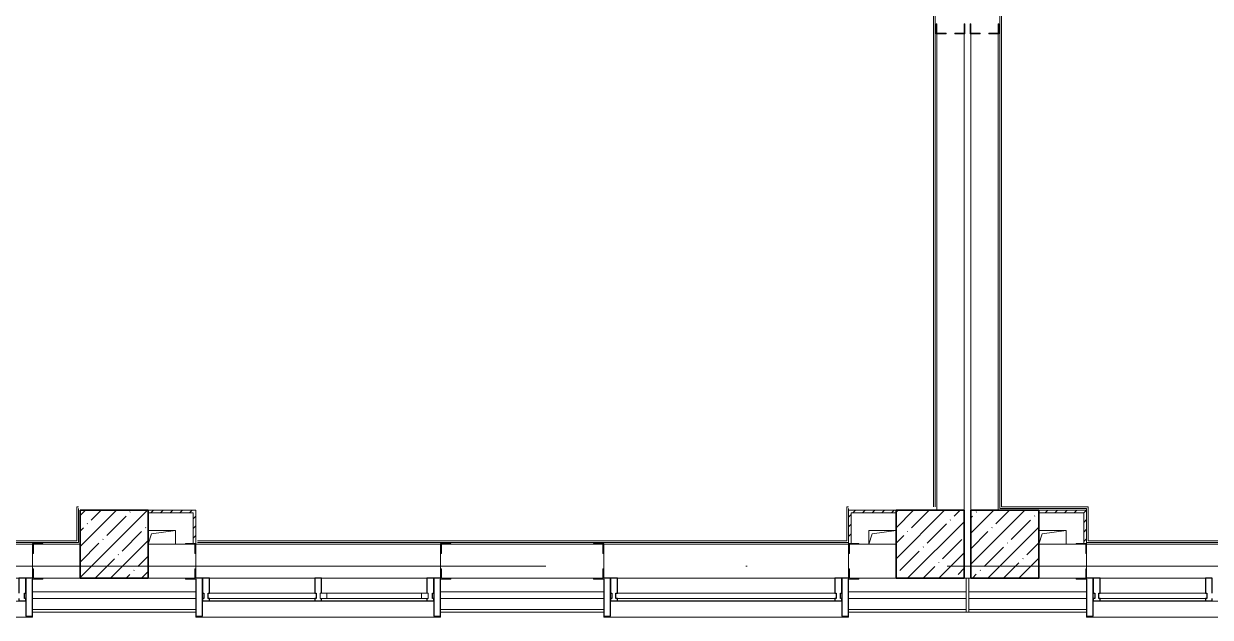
# Model space of a CAD drawing. Header units: millimetres. Extents: x 5993 to 95364, y 94667 to 143522.
# Drawn here: x 44940 to 45650, y 118567 to 118922 of the extents above; entities that cross this region are included whole.
import ezdxf

# ---------------------------------------------------------------- set-up
doc = ezdxf.new("R2010")
doc.units = ezdxf.units.MM
doc.linetypes.add('50_200_ШТРИХ_1Т_ш5_п1_п1_', pattern=[1400, 1000, -200, 0, -200])
doc.linetypes.add('Штрих короткий', pattern=[300, 150, -150])
for name, color, linetype, lineweight in [('0-2', 7, 'Continuous', 9), ('S-GRID-____-OTLN-1', 7, '50_200_ШТРИХ_1Т_ш5_п1_п1_', 9), ('Импосты витража', 7, 'Continuous', 9), ('Импосты витража-1', 7, 'Continuous', 25), ('Каркас_Импост', 7, 'Continuous', 13), ('Каркас_Импост-1', 7, 'Continuous', 9), ('Несущие колонны', 7, 'Continuous', 9), ('Несущие колонны-1', 7, 'Continuous', 35), ('Обобщенные модели', 7, 'Continuous', 9), ('Общие ребра', 7, 'Continuous', 9), ('Окна', 7, 'Continuous', 9), ('Остекление-1', 7, 'Continuous', 9), ('Перемычка-1', 7, 'Штрих короткий', 9), ('Стены', 7, 'Continuous', 9), ('Стены-1', 7, 'Continuous', 13)]:
    doc.layers.add(name, color=color, linetype=linetype, lineweight=lineweight)
doc.layers.add('Штриховка разреза-4', color=7, linetype='Continuous', lineweight=5, true_color=0x0080ff)

# ---------------------------------------------------------------- blocks, each defined once
blk = doc.blocks.new('BSC_Колонна _Прямоугольная - 500х500-V8-АИ2_01_План напольных покрытий и плинтусов 1го этажа _Часть 1_')
at = {"layer": 'Несущие колонны'}
h = blk.add_hatch(dxfattribs=at)
h.set_pattern_fill('FP_15', color=256, style=0, pattern_type=2)
h.set_pattern_definition([(45, (-47300, -57250), (-114.04925, 114.04925), []), (45, (-47185.95, -57250), (-114.04925, 114.04925), [201.613, -40.323, 3.353, -36.97])])
h.paths.add_polyline_path([(-250, -250), (250, -250), (250, 250), (-250, 250), (-250, -199.6)], flags=0)
at = {"layer": 'Несущие колонны-1'}
for p, q in [((250, 250), (-250, 250)), ((-250, 250), (-250, -250)), ((250, -250), (250, 250)), ((-250, -250), (250, -250))]:
    blk.add_line(p, q, dxfattribs=at)
blk = doc.blocks.new('BSC_Колонна _Прямоугольная - 500х500-V36-АИ2_01_План напольных покрытий и плинтусов 1го этажа _Часть 1_')
at = {"layer": 'Несущие колонны'}
h = blk.add_hatch(dxfattribs=at)
h.set_pattern_fill('FP_48', color=256, style=0, pattern_type=2)
h.set_pattern_definition([(45, (-41300, -57250), (-114.04925, 114.04925), []), (45, (-41185.95, -57250), (-114.04925, 114.04925), [201.613, -40.323, 3.353, -36.97])])
h.paths.add_polyline_path([(-134.3, -250), (250, -250), (250, 250), (-250, 250), (-250, -250)], flags=0)
at = {"layer": 'Несущие колонны-1'}
for p, q in [((250, 250), (-250, 250)), ((-250, 250), (-250, -250)), ((250, -250), (250, 250)), ((-250, -250), (250, -250))]:
    blk.add_line(p, q, dxfattribs=at)
blk = doc.blocks.new('BSC_Колонна _Прямоугольная - 500х500-V71-АИ2_01_План напольных покрытий и плинтусов 1го этажа _Часть 1_')
at = {"layer": 'Несущие колонны'}
h = blk.add_hatch(dxfattribs=at)
h.set_pattern_fill('FP_102', color=256, style=0, pattern_type=2)
h.set_pattern_definition([(45, (-47850, -57250), (-114.04925, 114.04925), []), (45, (-47735.95, -57250), (-114.04925, 114.04925), [201.613, -40.323, 3.353, -36.97])])
h.paths.add_polyline_path([(-250, -250), (250, -250), (250, 250), (-250, 250)], flags=0)
at = {"layer": 'Несущие колонны-1'}
for p, q in [((250, 250), (-250, 250)), ((-250, 250), (-250, -250)), ((250, -250), (250, 250)), ((-250, -250), (250, -250))]:
    blk.add_line(p, q, dxfattribs=at)
blk = doc.blocks.new('Проем_Дверь_Прямоугольный - 1800х2700h_оконные проемы-25805030-АИ2_01_План напольных покрытий и плинтусов 1го этажа _Часть 1_')
at = {"layer": 'Перемычка-1'}
for p, q in [((900, 125), (-900, 125)), ((900, -125), (-900, -125))]:
    blk.add_line(p, q, dxfattribs=at)
blk = doc.blocks.new('PNS_Панель прямоугольная2 - Нр_Стекло - 40мм-26243474-АИ2_01_План напольных покрытий и плинтусов 1го этажа _Часть 1_')
at = {"layer": 'Каркас_Импост'}
for p, q in [((-397.5, 0), (-397.5, 40)), ((-397.5, 40), (-347.5, 40)), ((-347.5, 40), (-347.5, 0)), ((397.5, 40), (347.5, 40)), ((347.5, 40), (347.5, 0)), ((397.5, 0), (397.5, 40)), ((-347.5, 0), (-397.5, 0)), ((347.5, 0), (397.5, 0))]:
    blk.add_line(p, q, dxfattribs=at)
at = {"layer": 'Каркас_Импост-1'}
for p, q in [((-347.5, 40), (347.5, 40)), ((-347.5, 0), (347.5, 0))]:
    blk.add_line(p, q, dxfattribs=at)
blk = doc.blocks.new('Прямоугольный импост - Импост структурный с накладкой - 150мм-25647633-АИ2_01_План напольных покрытий и плинтусов 1го этажа _Часть 1_')
at = {"layer": 'Импосты витража-1'}
for p, q in [((-25, 0), (-25, 17)), ((-25, 17), (25, 17)), ((-15, 0), (-25, 0)), ((-15, -40), (-15, 0)), ((25, 17), (25, 0)), ((-25, -150), (-25, -40)), ((-25, -40), (-15, -40)), ((25, -40), (25, -150)), ((25, -150), (-25, -150))]:
    blk.add_line(p, q, dxfattribs=at)
blk = doc.blocks.new('Прямоугольный импост - Импост структурный с накладкой - 150мм-25647642-АИ2_01_План напольных покрытий и плинтусов 1го этажа _Часть 1_')
at = {"layer": 'Импосты витража'}
for p, q in [((103600, 79475), (103600, 80250)), ((103767, 79475), (103767, 80250))]:
    blk.add_line(p, q, dxfattribs=at)
blk = doc.blocks.new('Прямоугольный импост - Импост структурный с накладкой - 150мм-V165-АИ2_01_План напольных покрытий и плинтусов 1го этажа _Часть 1_')
at = {"layer": 'Импосты витража-1'}
for p, q in [((-25, 0), (-25, 17)), ((-25, 17), (25, 17)), ((25, 0), (15, 0)), ((15, 0), (15, -40)), ((25, 17), (25, 0)), ((-25, -150), (-25, -40)), ((15, -40), (25, -40)), ((25, -40), (25, -150)), ((25, -150), (-25, -150))]:
    blk.add_line(p, q, dxfattribs=at)
blk = doc.blocks.new('PNS_Панель прямоугольная1 - Нр_Стекло - 40мм-25259299-АИ2_01_План напольных покрытий и плинтусов 1го этажа _Часть 1_')
at = {"layer": 'Остекление-1'}
for p, q in [((-387.5, 40), (387.5, 40)), ((-397.5, 0), (397.5, 0)), ((387.5, 0), (-387.5, 0))]:
    blk.add_line(p, q, dxfattribs=at)
blk = doc.blocks.new('Прямоугольный импост - Импост структурный с накладкой - 150мм-25647644-АИ2_01_План напольных покрытий и плинтусов 1го этажа _Часть 1_')
at = {"layer": 'Импосты витража-1'}
for p, q in [((-25, 0), (-25, 17)), ((-25, 17), (25, 17)), ((-15, 0), (-25, 0)), ((-15, -40), (-15, 0)), ((25, 0), (15, 0)), ((15, 0), (15, -40)), ((25, 17), (25, 0)), ((-25, -150), (-25, -40)), ((-25, -40), (-15, -40)), ((15, -40), (25, -40)), ((25, -40), (25, -150)), ((25, -150), (-25, -150))]:
    blk.add_line(p, q, dxfattribs=at)
blk = doc.blocks.new('Прямоугольный импост - Откос НВФ_50х280 мм-25993834-АИ2_01_План напольных покрытий и плинтусов 1го этажа _Часть 1_')
at = {"layer": 'Импосты витража-1'}
for p, q in [((-50, 130), (0, 130)), ((-50, -150), (-50, 130)), ((0, 130), (0, -144)), ((0, -150), (-50, -150))]:
    blk.add_line(p, q, dxfattribs=at)
blk = doc.blocks.new('Прямоугольный импост - Откос НВФ_50х280 мм-25993838-АИ2_01_План напольных покрытий и плинтусов 1го этажа _Часть 1_')
at = {"layer": 'Импосты витража-1'}
for p, q in [((0, 130), (-50, 130)), ((-50, 130), (-50, -150)), ((0, -144), (0, 130)), ((-50, -150), (0, -150))]:
    blk.add_line(p, q, dxfattribs=at)
blk = doc.blocks.new('PNS_Панель прямоугольная1 - Нр_Стекло - 40мм-25293744-АИ2_01_План напольных покрытий и плинтусов 1го этажа _Часть 1_')
at = {"layer": 'Остекление-1'}
for p, q in [((-800, 40), (800, 40)), ((-810, 0), (810, 0)), ((800, 0), (-800, 0))]:
    blk.add_line(p, q, dxfattribs=at)
blk = doc.blocks.new('Прямоугольный импост - Импост структурный с накладкой - 150мм-25651488-АИ2_01_План напольных покрытий и плинтусов 1го этажа _Часть 1_')
at = {"layer": 'Импосты витража'}
for p, q in [((27000, 57000), (28600, 57000)), ((27000, 56833), (28600, 56833))]:
    blk.add_line(p, q, dxfattribs=at)
blk = doc.blocks.new('Прямоугольный импост - Импост структурный с накладкой - 150мм-25651501-АИ2_01_План напольных покрытий и плинтусов 1го этажа _Часть 1_')
at = {"layer": 'Импосты витража-1'}
for p, q in [((-25, 0), (-25, 17)), ((-25, 17), (25, 17)), ((-15, 0), (-25, 0)), ((-15, -40), (-15, 0)), ((25, 0), (15, 0)), ((15, 0), (15, -40)), ((25, 17), (25, 0)), ((-25, -150), (-25, -40)), ((-25, -40), (-15, -40)), ((15, -40), (25, -40)), ((25, -40), (25, -150)), ((25, -150), (-25, -150))]:
    blk.add_line(p, q, dxfattribs=at)
blk = doc.blocks.new('Прямоугольный импост - Откос НВФ_50х280 мм-25995271-АИ2_01_План напольных покрытий и плинтусов 1го этажа _Часть 1_')
at = {"layer": 'Импосты витража-1'}
for p, q in [((-50, 130), (0, 130)), ((-50, -150), (-50, 130)), ((0, 130), (0, -144)), ((0, -150), (-50, -150))]:
    blk.add_line(p, q, dxfattribs=at)
blk = doc.blocks.new('Прямоугольный импост - Откос НВФ_50х280 мм-25995273-АИ2_01_План напольных покрытий и плинтусов 1го этажа _Часть 1_')
at = {"layer": 'Импосты витража-1'}
for p, q in [((0, 130), (-50, 130)), ((-50, 130), (-50, -150)), ((0, -144), (0, 130)), ((-50, -150), (0, -150))]:
    blk.add_line(p, q, dxfattribs=at)
blk = doc.blocks.new('Фахверк_СКБ_Уголок - 250_2700-27497298-АИ2_01_План напольных покрытий и плинтусов 1го этажа _Часть 1_')
at = {"layer": 'Обобщенные модели'}
for p, q in [((200, 181), (125, 181)), ((125, 181), (125, 106)), ((131, 106), (131, 175)), ((131, 175), (200, 175)), ((200, 175), (200, 181)), ((125, 106), (131, 106)), ((131, -6), (125, -6)), ((125, -6), (125, -81)), ((125, -81), (200, -81)), ((131, -75), (131, -6)), ((200, -75), (131, -75)), ((200, -81), (200, -75))]:
    blk.add_line(p, q, dxfattribs=at)
blk = doc.blocks.new('Фахверк_СКБ_Уголок - 200_3600-27915153-АИ2_01_План напольных покрытий и плинтусов 1го этажа _Часть 1_')
at = {"layer": 'Обобщенные модели'}
for p, q in [((125, 156), (50, 156)), ((50, 156), (50, 150)), ((50, 150), (119, 150)), ((119, 150), (119, 81)), ((125, 81), (125, 156)), ((119, 81), (125, 81)), ((125, 19), (119, 19)), ((119, 19), (119, -50)), ((125, -56), (125, 19)), ((119, -50), (50, -50)), ((50, -50), (50, -56)), ((50, -56), (125, -56))]:
    blk.add_line(p, q, dxfattribs=at)
blk = doc.blocks.new('AR_Отверстие прямоугольное _в плите_ - AR_Отверстие прямоугольное _в плите_-V247-АИ2_01_План напольных покрытий и плинтусов 1го этажа _Часть 1_')
at = {"layer": 'Обобщенные модели'}
for p, q in [((100, 50), (-100, 50)), ((-100, -50), (-75, 25)), ((-75, 25), (100, 50)), ((100, -50), (100, 50))]:
    blk.add_line(p, q, dxfattribs=at)
blk = doc.blocks.new('AR_Отверстие прямоугольное _в плите_ - AR_Отверстие прямоугольное _в плите_-V274-АИ2_01_План напольных покрытий и плинтусов 1го этажа _Часть 1_')
at = {"layer": 'Обобщенные модели'}
for p, q in [((100, 50), (-100, 50)), ((-100, 50), (-100, -50)), ((-100, -50), (-75, 25)), ((-75, 25), (100, 50))]:
    blk.add_line(p, q, dxfattribs=at)
blk = doc.blocks.new('Отлив_СКБ - Отлив витража_120_НВФ-31885687-АИ2_01_План напольных покрытий и плинтусов 1го этажа _Часть 1_')
at = {"layer": 'Окна'}
for p, q in [((1750, -2), (50, -2)), ((0, -120), (0, -113)), ((0, -120), (1800, -120)), ((1800, -113), (1800, -120))]:
    blk.add_line(p, q, dxfattribs=at)
blk = doc.blocks.new('Стены 3 - Стены 4-31194751-АИ2_01_План напольных покрытий и плинтусов 1го этажа _Часть 1_')
at = {"layer": 'Стены-1'}
for p, q in [((-1798.5, 41030.2), (-1798.5, 41010.2)), ((-1548.5, 41030.2), (-1798.5, 41030.2)), ((-1798.5, 41010.2), (-1548.5, 41010.2)), ((-1548.5, 41010.2), (-1548.5, 41030.2))]:
    blk.add_line(p, q, dxfattribs=at)

msp = doc.modelspace()

# ---------------------------------------------------------------- linework, layer by layer
at = {"layer": 'S-GRID-____-OTLN-1', "color": 251, "ltscale": 0.6, "true_color": 0x636466}
msp.add_line((50293.31, 118597.07), (41443.97, 118597.07), dxfattribs=at)
at = {"layer": 'Общие ребра'}
for p, q in [((44951.57, 118589.92), (44973.96, 118589.92)), ((44973.96, 118589.92), (44951.57, 118589.92)), ((45014.65, 118589.92), (45037.04, 118589.92)), ((45037.04, 118589.92), (45014.65, 118589.92)), ((45195.76, 118589.92), (45281.22, 118589.92)), ((45281.22, 118589.92), (45195.76, 118589.92)), ((45439.94, 118589.92), (45462.33, 118589.92)), ((45462.33, 118589.92), (45439.94, 118589.92)), ((45547.79, 118589.92), (45570.18, 118589.92)), ((45570.18, 118589.92), (45547.79, 118589.92)), ((45043.14, 118581.78), (44945.47, 118581.78)), ((45287.33, 118581.78), (45189.65, 118581.78)), ((45504.25, 118581.78), (45433.84, 118581.78)), ((45576.28, 118581.78), (45505.88, 118581.78)), ((45043.14, 118577.71), (44945.47, 118577.71)), ((44945.47, 118571.2), (45043.14, 118571.2)), ((45043.14, 118571.2), (44945.47, 118571.2)), ((45287.33, 118577.71), (45189.65, 118577.71)), ((45189.65, 118571.2), (45287.33, 118571.2)), ((45287.33, 118571.2), (45189.65, 118571.2)), ((45504.25, 118577.71), (45433.84, 118577.71)), ((45433.84, 118571.2), (45504.25, 118571.2)), ((45504.25, 118571.2), (45433.84, 118571.2)), ((45576.28, 118577.71), (45505.88, 118577.71)), ((45576.28, 118571.2), (45505.88, 118571.2)), ((45505.88, 118571.2), (45576.28, 118571.2))]:
    msp.add_line(p, q, dxfattribs=at)
at = {"layer": 'Стены'}
for p, q in [((45484.79, 118632.57), (45484.79, 119198.43)), ((45485.77, 119199.41), (45485.77, 118632.57)), ((45524.35, 118631.59), (45524.35, 119199.41)), ((45525.33, 119198.43), (45525.33, 118632.57)), ((44972, 118612.22), (44972, 118632.57)), ((44972.98, 118632.57), (44972, 118632.57)), ((44972.98, 118631.59), (44972.98, 118611.24)), ((45432.86, 118612.22), (45432.86, 118632.57)), ((45433.84, 118632.57), (45432.86, 118632.57)), ((45433.84, 118631.59), (45433.84, 118630.61)), ((45576.28, 118631.59), (45524.35, 118631.59)), ((45525.33, 118632.57), (45577.26, 118632.57)), ((45576.28, 118630.61), (45576.28, 118631.59)), ((45577.26, 118632.57), (45577.26, 118612.22)), ((44972.98, 118611.24), (44798.96, 118611.24)), ((44798.96, 118610.27), (44945.47, 118610.27)), ((44799.93, 118612.22), (44972, 118612.22)), ((45043.14, 118610.27), (45189.65, 118610.27)), ((45044.12, 118612.22), (45432.86, 118612.22)), ((45433.84, 118611.24), (45044.12, 118611.24)), ((45287.33, 118610.27), (45433.84, 118610.27)), ((45749.33, 118611.24), (45576.28, 118611.24)), ((45576.28, 118610.27), (45722.79, 118610.27)), ((45577.26, 118612.22), (45749.33, 118612.22))]:
    msp.add_line(p, q, dxfattribs=at)
at = {"layer": 'Стены-1'}
for p, q in [((45486.75, 118915.5), (45486.75, 118630.61)), ((45503.03, 118630.61), (45503.03, 118915.5)), ((45507.1, 118915.5), (45507.1, 118630.61)), ((45523.38, 118630.61), (45523.38, 118915.5)), ((45043.14, 118630.61), (45014.65, 118630.61)), ((45014.65, 118628.99), (45041.51, 118628.99)), ((45041.51, 118628.99), (45041.51, 118610.75)), ((45043.14, 118610.75), (45043.14, 118630.61)), ((45433.84, 118630.61), (45433.84, 118610.75)), ((45462.33, 118630.61), (45433.84, 118630.61)), ((45435.47, 118610.75), (45435.47, 118628.99)), ((45435.47, 118628.99), (45462.33, 118628.99)), ((45576.28, 118630.61), (45547.79, 118630.61)), ((45547.79, 118628.99), (45574.65, 118628.99)), ((45574.65, 118628.99), (45574.65, 118610.75)), ((45576.28, 118610.75), (45576.28, 118630.61)), ((44973.96, 118610.27), (44951.57, 118610.27)), ((45037.04, 118610.27), (45014.65, 118610.27)), ((45281.22, 118610.27), (45195.76, 118610.27)), ((45462.33, 118610.27), (45439.94, 118610.27)), ((45570.18, 118610.27), (45547.79, 118610.27)), ((44945.47, 118604.65), (44945.47, 118595.53)), ((45043.14, 118595.53), (45043.14, 118604.65)), ((45189.65, 118604.65), (45189.65, 118595.53)), ((45287.33, 118595.53), (45287.33, 118604.65)), ((45433.84, 118604.65), (45433.84, 118595.53)), ((45576.28, 118595.53), (45576.28, 118604.65)), ((44945.47, 118589.43), (44945.47, 118571.2)), ((45043.14, 118571.2), (45043.14, 118589.43)), ((45189.65, 118589.43), (45189.65, 118571.2)), ((45287.33, 118571.2), (45287.33, 118589.43)), ((45433.84, 118589.43), (45433.84, 118571.2)), ((45504.25, 118589.92), (45503.03, 118589.92)), ((45504.25, 118571.2), (45504.25, 118589.92)), ((45507.1, 118589.92), (45505.88, 118589.92)), ((45505.88, 118589.92), (45505.88, 118571.2)), ((45576.28, 118571.2), (45576.28, 118589.43)), ((44945.47, 118571.2), (44945.47, 118569.57)), ((45043.14, 118569.57), (45043.14, 118571.2)), ((45189.65, 118571.2), (45189.65, 118569.57)), ((45287.33, 118569.57), (45287.33, 118571.2)), ((45433.84, 118571.2), (45433.84, 118569.57)), ((45504.25, 118569.57), (45504.25, 118571.2)), ((45505.88, 118571.2), (45505.88, 118569.57)), ((45576.28, 118569.57), (45576.28, 118571.2)), ((44945.47, 118569.57), (45043.14, 118569.57)), ((45189.65, 118569.57), (45287.33, 118569.57)), ((45433.84, 118569.57), (45504.25, 118569.57)), ((45505.88, 118569.57), (45576.28, 118569.57))]:
    msp.add_line(p, q, dxfattribs=at)
at = {"layer": 'Штриховка разреза-4'}
for p, q in [((45016.29, 118628.99), (45017.92, 118630.61)), ((45022.04, 118628.99), (45023.67, 118630.61)), ((45027.8, 118628.99), (45029.43, 118630.61)), ((45033.56, 118628.99), (45035.18, 118630.61)), ((45039.31, 118628.99), (45040.94, 118630.61)), ((45433.85, 118626.39), (45435.47, 118628.01)), ((45436.44, 118628.99), (45438.07, 118630.61)), ((45442.2, 118628.99), (45443.83, 118630.61)), ((45447.95, 118628.99), (45449.58, 118630.61)), ((45453.71, 118628.99), (45455.34, 118630.61)), ((45459.47, 118628.99), (45461.09, 118630.61)), ((45551.55, 118628.99), (45553.18, 118630.61)), ((45557.31, 118628.99), (45558.94, 118630.61)), ((45563.06, 118628.99), (45564.69, 118630.61)), ((45568.82, 118628.99), (45570.45, 118630.61)), ((45574.58, 118628.99), (45574.65, 118629.06)), ((45574.65, 118629.06), (45576.2, 118630.61)), ((45041.51, 118625.43), (45043.14, 118627.06)), ((45041.51, 118619.68), (45043.14, 118621.31)), ((45433.86, 118620.65), (45435.47, 118622.26)), ((45574.65, 118623.31), (45576.28, 118624.94)), ((45041.51, 118613.92), (45043.14, 118615.55)), ((45433.87, 118614.91), (45435.47, 118616.5)), ((45574.65, 118617.55), (45576.28, 118619.18)), ((45574.65, 118611.8), (45576.28, 118613.43))]:
    msp.add_line(p, q, dxfattribs=at)

# ---------------------------------------------------------------- block references
at = {"layer": '0-2', "xscale": 0.08139549610658335, "yscale": 0.08139549610658335, "zscale": 0.08139549610658335}
for name, p, rotation in [('Фахверк_СКБ_Уголок - 200_3600-27915153-АИ2_01_План напольных покрытий и плинтусов 1го этажа _Часть 1_', (45490.82, 118925.67), 269.9999999999999), ('Фахверк_СКБ_Уголок - 200_3600-27915153-АИ2_01_План напольных покрытий и плинтусов 1го этажа _Часть 1_', (45511.17, 118925.67), 269.9999999999999), ('Фахверк_СКБ_Уголок - 250_2700-27497298-АИ2_01_План напольных покрытий и плинтусов 1го этажа _Часть 1_', (45053.32, 118604.16), 180), ('Фахверк_СКБ_Уголок - 250_2700-27497298-АИ2_01_План напольных покрытий и плинтусов 1го этажа _Часть 1_', (45297.5, 118604.16), 180), ('Фахверк_СКБ_Уголок - 250_2700-27497298-АИ2_01_План напольных покрытий и плинтусов 1го этажа _Часть 1_', (45586.46, 118604.16), 180), ('Прямоугольный импост - Откос НВФ_50х280 мм-25993838-АИ2_01_План напольных покрытий и плинтусов 1го этажа _Часть 1_', (45043.14, 118577.71), 180), ('Прямоугольный импост - Импост структурный с накладкой - 150мм-25647642-АИ2_01_План напольных покрытий и плинтусов 1го этажа _Часть 1_', (38582.37, 127022.49), 270), ('Прямоугольный импост - Импост структурный с накладкой - 150мм-25647642-АИ2_01_План напольных покрытий и плинтусов 1го этажа _Часть 1_', (38649.53, 127022.49), 270), ('Прямоугольный импост - Откос НВФ_50х280 мм-25995273-АИ2_01_План напольных покрытий и плинтусов 1го этажа _Часть 1_', (45287.33, 118577.71), 180), ('Стены 3 - Стены 4-31194751-АИ2_01_План напольных покрытий и плинтусов 1го этажа _Часть 1_', (48843.92, 118715.96), 89.9999999999999), ('Прямоугольный импост - Откос НВФ_50х280 мм-25993838-АИ2_01_План напольных покрытий и плинтусов 1го этажа _Часть 1_', (45576.28, 118577.71), 180), ('Прямоугольный импост - Импост структурный с накладкой - 150мм-25647642-АИ2_01_План напольных покрытий и плинтусов 1го этажа _Часть 1_', (39115.51, 127022.49), 270)]:
    msp.add_blockref(name, p, dxfattribs=dict(at, rotation=rotation))
for name, p in [('BSC_Колонна _Прямоугольная - 500х500-V36-АИ2_01_План напольных покрытий и плинтусов 1го этажа _Часть 1_', (44994.3, 118610.27)), ('BSC_Колонна _Прямоугольная - 500х500-V8-АИ2_01_План напольных покрытий и плинтусов 1го этажа _Часть 1_', (45482.68, 118610.27)), ('BSC_Колонна _Прямоугольная - 500х500-V71-АИ2_01_План напольных покрытий и плинтусов 1го этажа _Часть 1_', (45527.44, 118610.27)), ('AR_Отверстие прямоугольное _в плите_ - AR_Отверстие прямоугольное _в плите_-V247-АИ2_01_План напольных покрытий и плинтусов 1го этажа _Часть 1_', (45022.79, 118614.34)), ('AR_Отверстие прямоугольное _в плите_ - AR_Отверстие прямоугольное _в плите_-V274-АИ2_01_План напольных покрытий и плинтусов 1го этажа _Часть 1_', (45454.19, 118614.34)), ('AR_Отверстие прямоугольное _в плите_ - AR_Отверстие прямоугольное _в плите_-V247-АИ2_01_План напольных покрытий и плинтусов 1го этажа _Часть 1_', (45555.93, 118614.34)), ('Проем_Дверь_Прямоугольный - 1800х2700h_оконные проемы-25805030-АИ2_01_План напольных покрытий и плинтусов 1го этажа _Часть 1_', (44872.21, 118600.09)), ('Фахверк_СКБ_Уголок - 250_2700-27497298-АИ2_01_План напольных покрытий и плинтусов 1го этажа _Часть 1_', (44935.29, 118596.02)), ('Проем_Дверь_Прямоугольный - 1800х2700h_оконные проемы-25805030-АИ2_01_План напольных покрытий и плинтусов 1го этажа _Часть 1_', (45116.4, 118600.09)), ('Фахверк_СКБ_Уголок - 250_2700-27497298-АИ2_01_План напольных покрытий и плинтусов 1го этажа _Часть 1_', (45179.48, 118596.02)), ('Проем_Дверь_Прямоугольный - 1800х2700h_оконные проемы-25805030-АИ2_01_План напольных покрытий и плинтусов 1го этажа _Часть 1_', (45360.58, 118600.09)), ('Фахверк_СКБ_Уголок - 250_2700-27497298-АИ2_01_План напольных покрытий и плинтусов 1го этажа _Часть 1_', (45423.67, 118596.02)), ('Проем_Дверь_Прямоугольный - 1800х2700h_оконные проемы-25805030-АИ2_01_План напольных покрытий и плинтусов 1го этажа _Часть 1_', (45649.54, 118600.09)), ('Прямоугольный импост - Импост структурный с накладкой - 150мм-25651488-АИ2_01_План напольных покрытий и плинтусов 1го этажа _Часть 1_', (43097.79, 113950.37)), ('PNS_Панель прямоугольная1 - Нр_Стекло - 40мм-25259299-АИ2_01_План напольных покрытий и плинтусов 1го этажа _Часть 1_', (45082.82, 118577.71)), ('PNS_Панель прямоугольная2 - Нр_Стекло - 40мм-26243474-АИ2_01_План напольных покрытий и плинтусов 1го этажа _Часть 1_', (45149.97, 118577.71)), ('PNS_Панель прямоугольная1 - Нр_Стекло - 40мм-25293744-АИ2_01_План напольных покрытий и плинтусов 1го этажа _Часть 1_', (45360.58, 118577.71)), ('PNS_Панель прямоугольная1 - Нр_Стекло - 40мм-25259299-АИ2_01_План напольных покрытий и плинтусов 1го этажа _Часть 1_', (45615.96, 118577.71)), ('Отлив_СКБ - Отлив витража_120_НВФ-31885687-АИ2_01_План напольных покрытий и плинтусов 1го этажа _Часть 1_', (44798.96, 118576.32)), ('Отлив_СКБ - Отлив витража_120_НВФ-31885687-АИ2_01_План напольных покрытий и плинтусов 1го этажа _Часть 1_', (45043.14, 118576.32)), ('Отлив_СКБ - Отлив витража_120_НВФ-31885687-АИ2_01_План напольных покрытий и плинтусов 1го этажа _Часть 1_', (45287.33, 118576.32)), ('Отлив_СКБ - Отлив витража_120_НВФ-31885687-АИ2_01_План напольных покрытий и плинтусов 1го этажа _Часть 1_', (45576.28, 118576.32))]:
    msp.add_blockref(name, p, dxfattribs=at)
at = {"layer": '0-2', "extrusion": (0, 0, -1), "xscale": 0.08139549610658335, "yscale": 0.08139549610658335, "zscale": 0.08139549610658335, "rotation": 180}
for name, p in [('Прямоугольный импост - Импост структурный с накладкой - 150мм-V165-АИ2_01_План напольных покрытий и плинтусов 1го этажа _Часть 1_', (-44939.36, 118577.71)), ('Прямоугольный импост - Откос НВФ_50х280 мм-25993834-АИ2_01_План напольных покрытий и плинтусов 1го этажа _Часть 1_', (-44945.47, 118577.71)), ('Прямоугольный импост - Импост структурный с накладкой - 150мм-25647644-АИ2_01_План напольных покрытий и плинтусов 1го этажа _Часть 1_', (-45049.25, 118577.71)), ('Прямоугольный импост - Импост структурный с накладкой - 150мм-25647633-АИ2_01_План напольных покрытий и плинтусов 1го этажа _Часть 1_', (-45116.4, 118577.71)), ('Прямоугольный импост - Импост структурный с накладкой - 150мм-V165-АИ2_01_План напольных покрытий и плинтусов 1го этажа _Часть 1_', (-45183.55, 118577.71)), ('Прямоугольный импост - Откос НВФ_50х280 мм-25993834-АИ2_01_План напольных покрытий и плинтусов 1го этажа _Часть 1_', (-45189.65, 118577.71)), ('Прямоугольный импост - Импост структурный с накладкой - 150мм-25651501-АИ2_01_План напольных покрытий и плинтусов 1го этажа _Часть 1_', (-45293.43, 118577.71)), ('Прямоугольный импост - Импост структурный с накладкой - 150мм-25651501-АИ2_01_План напольных покрытий и плинтусов 1го этажа _Часть 1_', (-45427.74, 118577.71)), ('Прямоугольный импост - Откос НВФ_50х280 мм-25995271-АИ2_01_План напольных покрытий и плинтусов 1го этажа _Часть 1_', (-45433.84, 118577.71)), ('Прямоугольный импост - Импост структурный с накладкой - 150мм-25647644-АИ2_01_План напольных покрытий и плинтусов 1го этажа _Часть 1_', (-45582.39, 118577.71)), ('Прямоугольный импост - Импост структурный с накладкой - 150мм-25647633-АИ2_01_План напольных покрытий и плинтусов 1го этажа _Часть 1_', (-45649.54, 118577.71))]:
    msp.add_blockref(name, p, dxfattribs=at)

doc.saveas('drawing.dxf')
